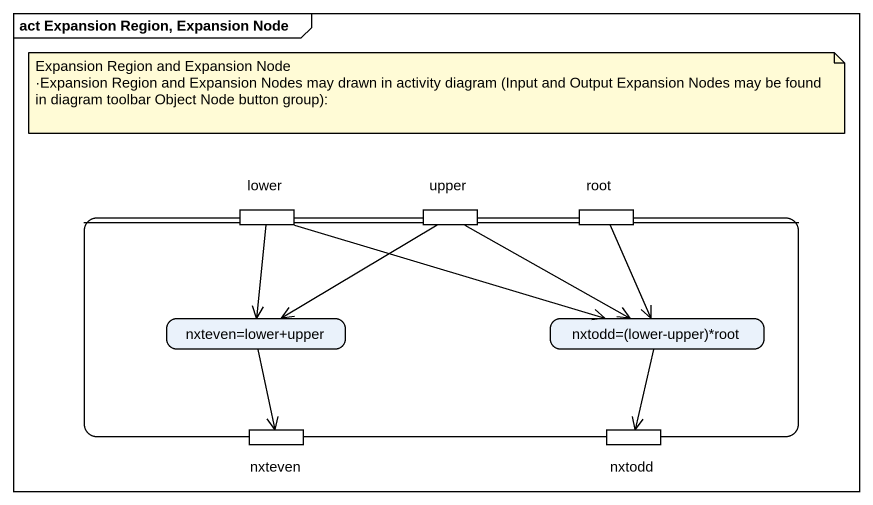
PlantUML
@startuml
mainframe act Expansion Region, Expansion Node
hide empty description
state " " as state1 {
  state lower <<outputPin>>
  state upper <<outputPin>>
  state root <<outputPin>>
  state "nxteven=lower+upper" as nxteven_lower_upper
  state "nxtodd=(lower-upper)*root" as nxtodd_lower_upper_root
  state nxteven <<inputPin>>
  state nxtodd <<inputPin>>
}
lower --> nxteven_lower_upper
lower -right-> nxtodd_lower_upper_root
upper -left-> nxteven_lower_upper
upper -right-> nxtodd_lower_upper_root
root --> nxtodd_lower_upper_root
nxteven_lower_upper --> nxteven
nxtodd_lower_upper_root --> nxtodd
note as N1
  Expansion Region and Expansion Node
  ·Expansion Region and Expansion Nodes may drawn in activity diagram (Input and Output Expansion Nodes may be found in diagram toolbar Object Node button group):
end note
@enduml
